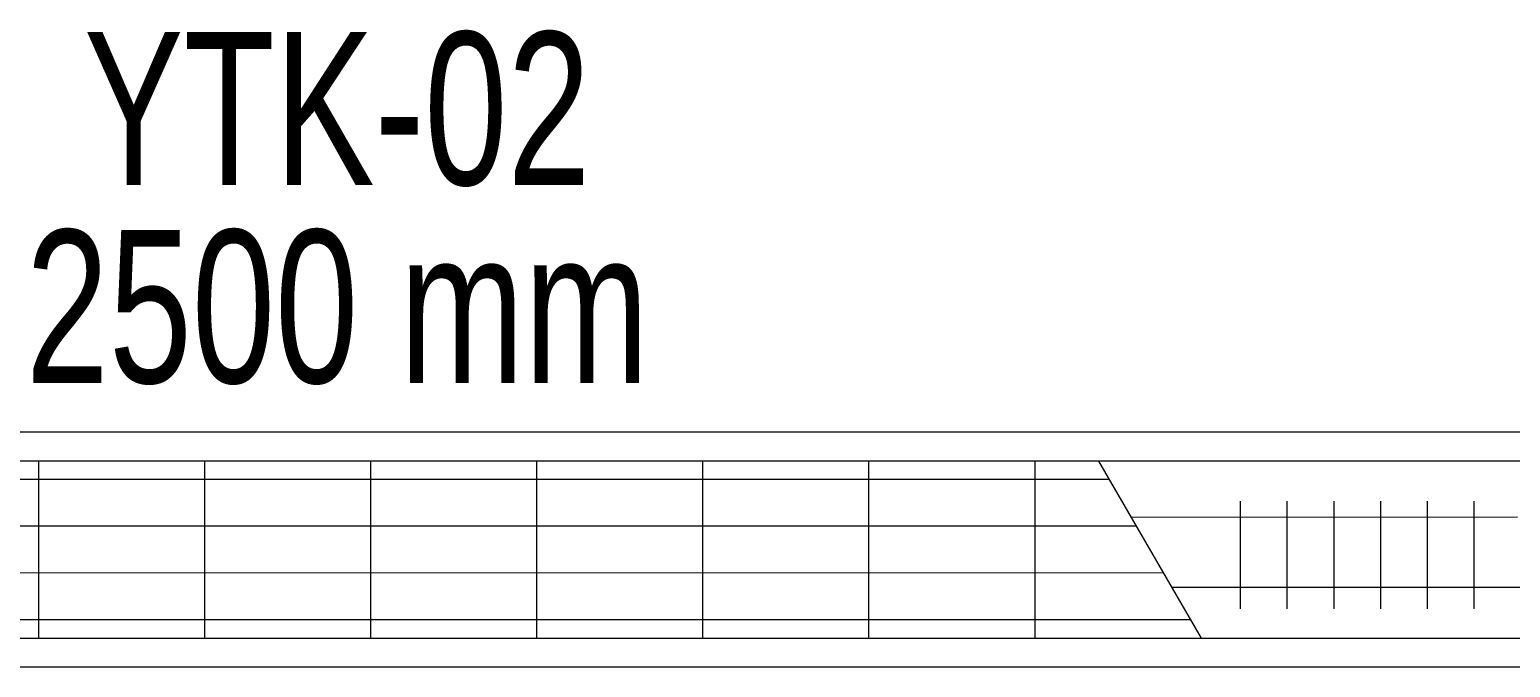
# Model space of a CAD drawing. Extents: x -1457 to 23780, y -2071 to 4205.
# Drawn here: x 4472.8 to 4598.8, y 367 to 421.2 of the extents above; entities that cross this region are included whole.
import ezdxf
from ezdxf.enums import TextEntityAlignment as Align

# ---------------------------------------------------------------- set-up
doc = ezdxf.new("R2010")
doc.units = 0
doc.header["$MEASUREMENT"] = 0
doc.layers.get('0').update_dxf_attribs({"color": 9, "lineweight": 9})
doc.layers.add('T-KONVEKTOR', color=220, linetype='Continuous', lineweight=9)
doc.layers.add('T-KONVEKTOR-TEXT', color=241, linetype='Continuous', lineweight=9)
doc.styles.add('LUCIDASANS', font='arial.ttf', dxfattribs={"width": 0.8})

# ---------------------------------------------------------------- blocks, each defined once
blk = doc.blocks.new('A$C4B7F52E3')
for p, q in [((250, 89.48), (0, 89.47)), ((250, 89.47), (0, 89.48)), ((0, 69.47), (250, 69.47))]:
    blk.add_line(p, q)
at = {"color": 252, "linetype": 'Continuous'}
for p, q in [((101.32, 71.95), (101.32, 86.99)), ((115.44, 71.95), (115.44, 86.99)), ((129.56, 71.95), (129.56, 86.99)), ((143.68, 71.95), (143.68, 86.98)), ((157.8, 71.95), (157.8, 86.98)), ((171.92, 71.94), (171.92, 86.98)), ((186.04, 71.94), (186.04, 86.98))]:
    blk.add_line(p, q, dxfattribs=at)
at = {"color": 252}
for p, q in [((191.48, 71.95), (200.19, 86.99)), ((199.29, 85.44), (2.49, 85.42)), ((203.55, 84.5), (203.55, 75.36)), ((207.52, 84.5), (207.52, 75.36)), ((211.5, 84.5), (211.5, 75.36)), ((215.48, 84.5), (215.48, 75.36)), ((219.45, 84.5), (219.45, 75.36)), ((223.43, 84.5), (223.43, 75.36)), ((242.21, 82.69), (197.7, 82.69)), ((196.99, 81.46), (2.49, 81.45)), ((194.68, 77.48), (2.49, 77.47)), ((227.1, 76.72), (194.25, 76.73)), ((192.38, 73.51), (2.49, 73.49))]:
    blk.add_line(p, q, dxfattribs=at)
blk.add_lwpolyline([(247.51, 86.99), (247.51, 71.95), (2.49, 71.95), (2.49, 86.99)], close=True)

msp = doc.modelspace()

# ---------------------------------------------------------------- block references
at = {"layer": 'T-KONVEKTOR', "xscale": -1, "rotation": 180}
msp.add_blockref('A$C4B7F52E3', (4372.25, 456.48), dxfattribs=at)

# ---------------------------------------------------------------- texts
at = {"layer": 'T-KONVEKTOR-TEXT', "ltscale": 0.5, "style": 'LUCIDASANS', "width": 0.7}
for s, p in [('YTK-02', (4498.97, 414.51)), ('2500 mm', (4498.97, 397.68))]:
    msp.add_text(s, height=13, dxfattribs=at).set_placement(p, align=Align.MIDDLE)

doc.saveas('drawing.dxf')
